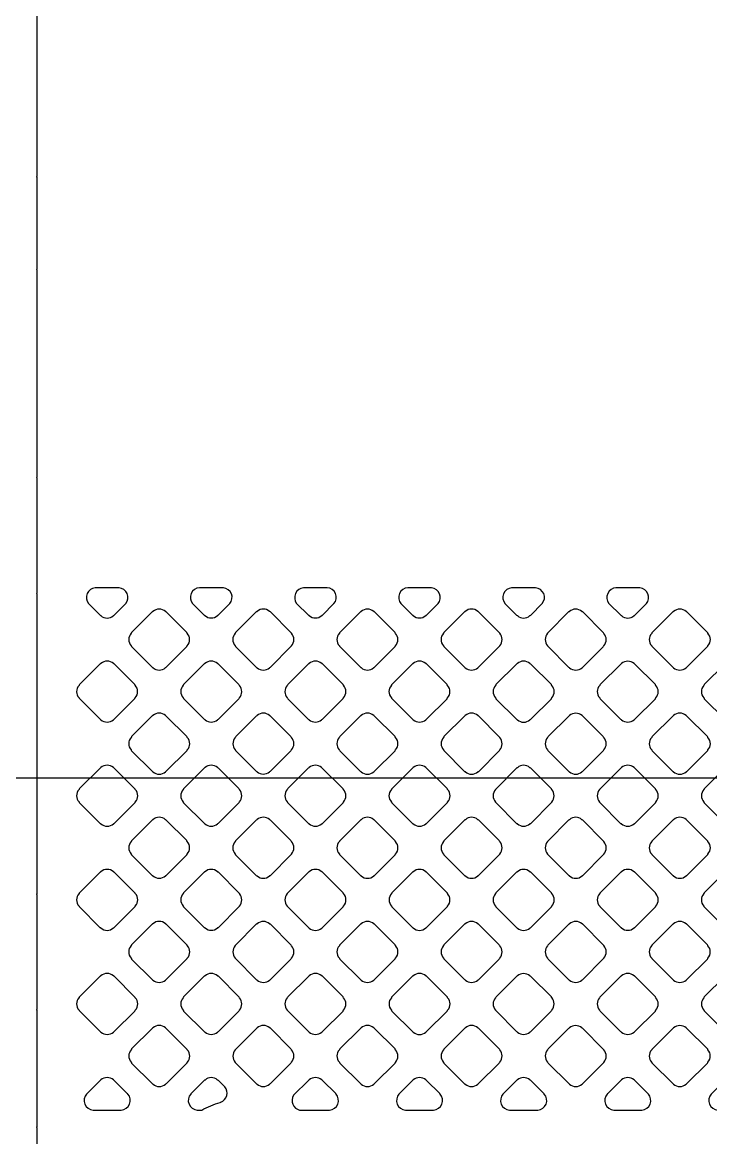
# Model space of a CAD drawing. Header units: millimetres. Extents: x 3440 to 3572, y 2 to 96.
# Drawn here: x 3488.376 to 3489.8, y 50.828 to 53.137 of the extents above; entities that cross this region are included whole.
import ezdxf

# ---------------------------------------------------------------- set-up
doc = ezdxf.new("R2010")
doc.units = ezdxf.units.MM
doc.header["$LTSCALE"] = 23.1
doc.layers.add('gbr-dxf', color=7, linetype='CONTINUOUS')
doc.layers.add('備註', color=1, linetype='CONTINUOUS')

msp = doc.modelspace()

# ---------------------------------------------------------------- linework, layer by layer
at = {"layer": 'gbr-dxf', "linetype": 'Continuous'}
for points in [[(3501.9736, 54.1951), (3501.9736, 51.0682, 0.192286), (3501.98, 51.0548, -0.22971), (3501.999, 51.0156), (3501.999, 46.4285, -0.411228), (3501.7023, 46.1319), (3496.7024, 46.1319, -0.41397), (3496.4059, 46.4283), (3496.4059, 46.8045, 0.414216), (3495.7024, 47.508), (3488.7024, 47.508, -0.41422), (3488.406, 47.8045), (3488.406, 50.8484, -0.035756), (3488.4059, 50.8487)], [(3488.4059, 50.8487, 0.489847), (3488.4059, 50.8487), (3488.4059, 50.8498, 0.489847), (3488.4059, 50.8498), (3488.4059, 50.8498, 0.091639), (3488.4063, 50.8571, -0.055991), (3488.4062, 50.8576, -0.050808), (3488.406, 50.8627), (3488.406, 50.9001, -0.022988), (3488.406, 50.9023), (3488.406, 51.0907, -0.03889), (3488.406, 51.0946), (3488.406, 51.3302, -0.03889), (3488.406, 51.3341), (3488.406, 51.5226, -0.022988), (3488.406, 51.5249), (3488.406, 51.7622, -0.022988), (3488.406, 51.7644), (3488.406, 51.9528, -0.03889), (3488.406, 51.9567), (3488.406, 52.1923, -0.03889), (3488.406, 52.1962), (3488.406, 52.3847, -0.022988), (3488.406, 52.3869), (3488.406, 52.6234, -0.03889), (3488.406, 52.6272), (3488.406, 52.8149, -0.03889), (3488.406, 52.8188), (3488.406, 53.0553, -0.022988), (3488.406, 53.0575), (3488.406, 53.2468, -0.022988)]]:
    msp.add_lwpolyline(points, format="xyb", dxfattribs=at)
for points in [[(3488.5124, 51.9338), (3488.5368, 51.9094, -0.08335), (3488.5382, 51.9085, 0.379674), (3488.5641, 51.9085, -0.096608), (3488.5658, 51.9095), (3488.5897, 51.9335, 0.604886), (3488.5758, 51.9662), (3488.5263, 51.9662, 0.593598)], [(3488.7279, 51.9336), (3488.7518, 51.9096, -0.104018), (3488.7536, 51.9086, 0.379731), (3488.7796, 51.9086, -0.09572), (3488.7812, 51.9096), (3488.8052, 51.9335, 0.595677), (3488.7918, 51.9662), (3488.7423, 51.9662, 0.606813)], [(3488.9433, 51.934), (3488.9677, 51.9096, -0.095935), (3488.9693, 51.9086, 0.379674), (3488.9953, 51.9086, -0.096466), (3488.9969, 51.9096), (3489.0207, 51.9334, 0.610485), (3489.0065, 51.9662), (3488.9576, 51.9662, 0.593661)], [(3489.1591, 51.9334), (3489.1829, 51.9096, -0.104018), (3489.1847, 51.9086, 0.379731), (3489.2106, 51.9086, -0.09572), (3489.2123, 51.9096), (3489.2362, 51.9335, 0.595677), (3489.2228, 51.9662), (3489.1733, 51.9662, 0.610399)], [(3489.375, 51.9332), (3489.3987, 51.9095, -0.091437), (3489.4003, 51.9085, 0.379731), (3489.4262, 51.9085, -0.096265), (3489.4279, 51.9095), (3489.4518, 51.9335, 0.604586), (3489.4379, 51.9662), (3489.3884, 51.9662, 0.606286)], [(3489.5897, 51.9339), (3489.6142, 51.9094, -0.096266), (3489.6158, 51.9085, 0.379731), (3489.6418, 51.9085, -0.09572), (3489.6434, 51.9094), (3489.6675, 51.9335, 0.595677), (3489.6541, 51.9662), (3489.6043, 51.9662, 0.59988)], [(3488.6008, 51.846, -0.091745), (3488.6017, 51.8445), (3488.6443, 51.8019, -0.095916), (3488.6459, 51.8009, 0.379731), (3488.6719, 51.8009, -0.096265), (3488.6736, 51.8019), (3488.716, 51.8444, -0.095916), (3488.717, 51.846, 0.379731), (3488.717, 51.872, -0.096265), (3488.716, 51.8736), (3488.6734, 51.9162, -0.091964), (3488.6719, 51.9171, 0.379731), (3488.6459, 51.9171, -0.095756), (3488.6443, 51.9162), (3488.6018, 51.8736, -0.095628), (3488.6008, 51.872, 0.379731)], [(3488.8161, 51.846, -0.095506), (3488.8171, 51.8444), (3488.8597, 51.8017, -0.100039), (3488.8614, 51.8007, 0.379674), (3488.8874, 51.8008, -0.096466), (3488.889, 51.8017), (3488.9317, 51.8444, -0.096332), (3488.9327, 51.846, 0.379289), (3488.9327, 51.872, -0.099534), (3488.9317, 51.8737), (3488.8891, 51.9164, -0.095602), (3488.8874, 51.9173, 0.379293), (3488.8615, 51.9173, -0.095956), (3488.8598, 51.9163), (3488.8171, 51.8736, -0.096332), (3488.8161, 51.872, 0.379289)], [(3489.0318, 51.872, 0.379594), (3489.0318, 51.846, -0.092244), (3489.0328, 51.8445), (3489.0754, 51.8019, -0.096266), (3489.077, 51.8009, 0.379731), (3489.103, 51.8009, -0.09572), (3489.1046, 51.8019), (3489.147, 51.8444, -0.096332), (3489.148, 51.846, 0.379289), (3489.148, 51.8719, -0.095506), (3489.1471, 51.8736), (3489.1044, 51.9162, -0.091737), (3489.1029, 51.9172, 0.379196), (3489.077, 51.9172, -0.095612), (3489.0753, 51.9162), (3489.0328, 51.8736, -0.095628)], [(3489.2472, 51.846, -0.095865), (3489.2481, 51.8444), (3489.2907, 51.8018, -0.099696), (3489.2925, 51.8008, 0.379731), (3489.3184, 51.8008, -0.096265), (3489.3201, 51.8017), (3489.3627, 51.8444, -0.095916), (3489.3637, 51.846, 0.379731), (3489.3637, 51.872, -0.091745), (3489.3628, 51.8736), (3489.32, 51.9164, -0.087516), (3489.3185, 51.9173, 0.379731), (3489.2925, 51.9173, -0.09572), (3489.2909, 51.9163), (3489.2481, 51.8736, -0.096266), (3489.2472, 51.872, 0.379731)], [(3489.4628, 51.8461, -0.099534), (3489.4638, 51.8444), (3489.5064, 51.8018, -0.103498), (3489.5082, 51.8008, 0.379293), (3489.5341, 51.8008, -0.095956), (3489.5358, 51.8018), (3489.5782, 51.8442, -0.096332), (3489.5792, 51.8459, 0.379289), (3489.5792, 51.8718, -0.103506), (3489.5782, 51.8736), (3489.5356, 51.9162, -0.100039), (3489.5339, 51.9172, 0.379674), (3489.508, 51.9171, -0.096466), (3489.5063, 51.9162), (3489.4638, 51.8737, -0.096332), (3489.4629, 51.872, 0.379289)], [(3489.6783, 51.8459, -0.087314), (3489.6792, 51.8444), (3489.7219, 51.8017, -0.091964), (3489.7235, 51.8008, 0.379731), (3489.7495, 51.8008, -0.096265), (3489.7511, 51.8017), (3489.7938, 51.8444, -0.095916), (3489.7948, 51.846, 0.379731), (3489.7948, 51.872, -0.099825), (3489.7938, 51.8737), (3489.7513, 51.9162, -0.095958), (3489.7496, 51.9172, 0.379731), (3489.7237, 51.9172, -0.09572), (3489.722, 51.9162), (3489.6793, 51.8735, -0.096266), (3489.6783, 51.8718, 0.379731)], [(3488.4929, 51.7382, -0.087314), (3488.4938, 51.7367), (3488.5365, 51.694, -0.091913), (3488.5381, 51.6931, 0.379731), (3488.5641, 51.6931, -0.09572), (3488.5657, 51.694), (3488.6084, 51.7367, -0.095958), (3488.6093, 51.7383, 0.379731), (3488.6093, 51.7643, -0.100032), (3488.6083, 51.766), (3488.5659, 51.8085, -0.096266), (3488.5642, 51.8095, 0.379731), (3488.5383, 51.8095, -0.09572), (3488.5366, 51.8085), (3488.4939, 51.7658, -0.095958), (3488.4929, 51.7641, 0.379731)], [(3488.7085, 51.7384, -0.092061), (3488.7094, 51.7368), (3488.7522, 51.6941, -0.095585), (3488.7538, 51.6931, 0.379594), (3488.7797, 51.6931, -0.096466), (3488.7814, 51.6941), (3488.8238, 51.7365, -0.096266), (3488.8248, 51.7382, 0.379289), (3488.8248, 51.7641, -0.095866), (3488.8239, 51.7658), (3488.7811, 51.8085, -0.091364), (3488.7796, 51.8095, 0.379214), (3488.7536, 51.8094, -0.096625), (3488.752, 51.8085), (3488.7095, 51.766, -0.095916), (3488.7085, 51.7643, 0.379289)], [(3488.924, 51.7382, -0.095865), (3488.9249, 51.7365), (3488.9674, 51.6941, -0.099696), (3488.9691, 51.6931, 0.379731), (3488.9951, 51.6931, -0.096265), (3488.9967, 51.694), (3489.0394, 51.7367, -0.096266), (3489.0404, 51.7383, 0.379731), (3489.0404, 51.7643, -0.100254), (3489.0394, 51.766), (3488.9969, 51.8085, -0.095916), (3488.9953, 51.8095, 0.379731), (3488.9693, 51.8095, -0.096265), (3488.9677, 51.8085), (3488.9249, 51.7658, -0.096266), (3488.924, 51.7641, 0.379731)], [(3489.1395, 51.7383, -0.091685), (3489.1405, 51.7368), (3489.1832, 51.6941, -0.095916), (3489.1848, 51.6931, 0.379731), (3489.2108, 51.6931, -0.096265), (3489.2124, 51.6941), (3489.2549, 51.7365, -0.095916), (3489.2558, 51.7382, 0.379731), (3489.2558, 51.7641, -0.096265), (3489.2549, 51.7658), (3489.2122, 51.8085, -0.091855), (3489.2106, 51.8094, 0.379731), (3489.1846, 51.8094, -0.096265), (3489.183, 51.8085), (3489.1405, 51.766, -0.095916), (3489.1395, 51.7643, 0.379731)], [(3489.355, 51.7382, -0.099603), (3489.356, 51.7365), (3489.3985, 51.694, -0.103498), (3489.4003, 51.6929, 0.379293), (3489.4263, 51.693, -0.096265), (3489.4279, 51.6939), (3489.4706, 51.7366, -0.095916), (3489.4716, 51.7382, 0.379289), (3489.4716, 51.7642, -0.087715), (3489.4707, 51.7657), (3489.4279, 51.8084, -0.099727), (3489.4262, 51.8094, 0.379594), (3489.4003, 51.8094, -0.096466), (3489.3986, 51.8084), (3489.356, 51.7658, -0.096332), (3489.355, 51.7642, 0.379321)], [(3489.5707, 51.7382, -0.100032), (3489.5717, 51.7365), (3489.6141, 51.6941, -0.103868), (3489.6158, 51.6931, 0.379731), (3489.6418, 51.6931, -0.096265), (3489.6435, 51.6941), (3489.6859, 51.7365, -0.095916), (3489.6869, 51.7382, 0.379731), (3489.6869, 51.7641, -0.104215), (3489.6859, 51.7659), (3489.6435, 51.8083, -0.09979), (3489.6418, 51.8093, 0.379731), (3489.6158, 51.8093, -0.09572), (3489.6142, 51.8083), (3489.5717, 51.7658, -0.096266), (3489.5707, 51.7642, 0.379731)], [(3489.7861, 51.7382, -0.092139), (3489.787, 51.7366), (3489.8297, 51.6939, -0.096227), (3489.8313, 51.693, 0.379731), (3489.8573, 51.693, -0.096265), (3489.859, 51.6939), (3489.9016, 51.7366, -0.096558), (3489.9026, 51.7382, 0.379731), (3489.9026, 51.7642, -0.095865), (3489.9016, 51.7659), (3489.8591, 51.8084, -0.107794), (3489.8573, 51.8094, 0.379731), (3489.8313, 51.8094, -0.096265), (3489.8297, 51.8084), (3489.787, 51.7658, -0.096266), (3489.7861, 51.7642, 0.379731)], [(3488.6006, 51.6305, -0.09512), (3488.6016, 51.6289), (3488.6443, 51.5863, -0.099368), (3488.646, 51.5853, 0.379674), (3488.6719, 51.5853, -0.096103), (3488.6736, 51.5863), (3488.7161, 51.6288, -0.096332), (3488.7171, 51.6305, 0.379289), (3488.7171, 51.6564, -0.107077), (3488.7161, 51.6583), (3488.6736, 51.7007, -0.103498), (3488.6719, 51.7018, 0.379293), (3488.6459, 51.7017, -0.095956), (3488.6443, 51.7008), (3488.6016, 51.6581, -0.096111), (3488.6007, 51.6565, 0.379321)], [(3488.8163, 51.6305, -0.083172), (3488.8171, 51.6291), (3488.8599, 51.5863, -0.087516), (3488.8614, 51.5854, 0.379731), (3488.8874, 51.5854, -0.09572), (3488.889, 51.5863), (3488.9316, 51.6289, -0.096266), (3488.9326, 51.6305, 0.379731), (3488.9326, 51.6565, -0.08798), (3488.9316, 51.658), (3488.8888, 51.7008, -0.083134), (3488.8874, 51.7017, 0.379731), (3488.8615, 51.7017, -0.096265), (3488.8598, 51.7007), (3488.8172, 51.6581, -0.095916), (3488.8163, 51.6564, 0.379731)], [(3489.0317, 51.6305, -0.103429), (3489.0327, 51.6288), (3489.0752, 51.5863, -0.107229), (3489.077, 51.5853, 0.379674), (3489.103, 51.5853, -0.096466), (3489.1046, 51.5863), (3489.1472, 51.6288, -0.096111), (3489.1482, 51.6305, 0.379321), (3489.1482, 51.6564, -0.107365), (3489.1471, 51.6583), (3489.1047, 51.7007, -0.103923), (3489.1029, 51.7018, 0.379293), (3489.0769, 51.7017, -0.096265), (3489.0753, 51.7008), (3489.0327, 51.6581, -0.096111), (3489.0317, 51.6565, 0.379289)], [(3489.2473, 51.6305, -0.082704), (3489.2481, 51.6291), (3489.2911, 51.5861, -0.086956), (3489.2926, 51.5852, 0.379293), (3489.3186, 51.5852, -0.095956), (3489.3202, 51.5862), (3489.3627, 51.6288, -0.096332), (3489.3637, 51.6304, 0.379289), (3489.3637, 51.6563, -0.087715), (3489.3628, 51.6578), (3489.3199, 51.7008, -0.086003), (3489.3185, 51.7017, 0.379506), (3489.2925, 51.7017, -0.095973), (3489.2909, 51.7007), (3489.2483, 51.6581, -0.096332), (3489.2473, 51.6564, 0.379289)], [(3489.4629, 51.6304, -0.103621), (3489.4639, 51.6286), (3489.5062, 51.5863, -0.107548), (3489.508, 51.5853, 0.379731), (3489.534, 51.5853, -0.09572), (3489.5356, 51.5863), (3489.5782, 51.6288, -0.096266), (3489.5792, 51.6305, 0.379731), (3489.5792, 51.6564, -0.100032), (3489.5782, 51.6582), (3489.5357, 51.7006, -0.095916), (3489.5341, 51.7016, 0.379731), (3489.5081, 51.7016, -0.096265), (3489.5065, 51.7006), (3489.4638, 51.658, -0.095916), (3489.4629, 51.6564, 0.379731)], [(3489.6783, 51.6305, -0.091663), (3489.6793, 51.6289), (3489.722, 51.5862, -0.095628), (3489.7236, 51.5852, 0.379731), (3489.7496, 51.5852, -0.096265), (3489.7512, 51.5862), (3489.7938, 51.6288, -0.095916), (3489.7948, 51.6304, 0.379731), (3489.7948, 51.6564, -0.096117), (3489.7938, 51.658), (3489.7511, 51.7007, -0.092126), (3489.7495, 51.7017, 0.379731), (3489.7235, 51.7017, -0.09572), (3489.7219, 51.7007), (3489.6793, 51.6581, -0.096266), (3489.6783, 51.6564, 0.379731)], [(3488.4929, 51.5228, -0.095506), (3488.4939, 51.5212), (3488.5365, 51.4785, -0.100039), (3488.5383, 51.4775, 0.379674), (3488.5642, 51.4776, -0.096466), (3488.5658, 51.4785), (3488.6084, 51.5211, -0.096128), (3488.6094, 51.5227, 0.379506), (3488.6094, 51.5487, -0.094605), (3488.6084, 51.5503), (3488.5658, 51.5929, -0.103923), (3488.564, 51.5939, 0.379293), (3488.5381, 51.5939, -0.095956), (3488.5364, 51.5929), (3488.4939, 51.5504, -0.096332), (3488.4929, 51.5488, 0.379289)], [(3488.7085, 51.5227, -0.095756), (3488.7095, 51.5211), (3488.7519, 51.4786, -0.099832), (3488.7536, 51.4776, 0.379731), (3488.7796, 51.4776, -0.09572), (3488.7813, 51.4786), (3488.8238, 51.5211, -0.096266), (3488.8248, 51.5228, 0.379731), (3488.8248, 51.5488, -0.107718), (3488.8238, 51.5506), (3488.7815, 51.5929, -0.103821), (3488.7797, 51.5939, 0.379731), (3488.7537, 51.5939, -0.096265), (3488.7521, 51.5929), (3488.7095, 51.5503, -0.095916), (3488.7085, 51.5487, 0.379731)], [(3488.9239, 51.5228, -0.082704), (3488.9248, 51.5214), (3488.9678, 51.4784, -0.087516), (3488.9693, 51.4775, 0.379674), (3488.9952, 51.4775, -0.096608), (3488.9969, 51.4785), (3489.0394, 51.5211, -0.096111), (3489.0404, 51.5227, 0.379289), (3489.0404, 51.5487, -0.087284), (3489.0395, 51.5501), (3488.9965, 51.5931, -0.083168), (3488.9951, 51.594, 0.379293), (3488.9692, 51.594, -0.095956), (3488.9675, 51.593), (3488.9249, 51.5504, -0.096332), (3488.924, 51.5487, 0.379289)], [(3489.1395, 51.5227, -0.103612), (3489.1405, 51.5209), (3489.1829, 51.4785, -0.107548), (3489.1848, 51.4775, 0.379731), (3489.2108, 51.4775, -0.09572), (3489.2124, 51.4784), (3489.255, 51.521, -0.096266), (3489.256, 51.5226, 0.379731), (3489.256, 51.5486, -0.107718), (3489.2549, 51.5505), (3489.2125, 51.5929, -0.104018), (3489.2107, 51.5939, 0.379731), (3489.1848, 51.5939, -0.09572), (3489.1831, 51.5929), (3489.1405, 51.5503, -0.096266), (3489.1395, 51.5487, 0.379731)], [(3489.3551, 51.5227, -0.087314), (3489.3561, 51.5212), (3489.3987, 51.4785, -0.091703), (3489.4003, 51.4776, 0.379731), (3489.4263, 51.4776, -0.096265), (3489.4279, 51.4785), (3489.4705, 51.5211, -0.095916), (3489.4714, 51.5227, 0.379731), (3489.4714, 51.5487, -0.083235), (3489.4706, 51.5501), (3489.4279, 51.5928, -0.096121), (3489.4262, 51.5938, 0.379731), (3489.4003, 51.5938, -0.09572), (3489.3986, 51.5928), (3489.3561, 51.5503, -0.096266), (3489.3551, 51.5486, 0.379731)], [(3489.5706, 51.5227, -0.103825), (3489.5716, 51.5209), (3489.614, 51.4785, -0.107794), (3489.6158, 51.4775, 0.379731), (3489.6418, 51.4775, -0.096265), (3489.6435, 51.4784), (3489.686, 51.521, -0.095916), (3489.687, 51.5226, 0.379731), (3489.687, 51.5486, -0.100266), (3489.686, 51.5503), (3489.6434, 51.5929, -0.096266), (3489.6418, 51.5939, 0.379731), (3489.6158, 51.5939, -0.09572), (3489.6142, 51.5929), (3489.5715, 51.5503, -0.096266), (3489.5706, 51.5487, 0.379731)], [(3489.7862, 51.5227, -0.095506), (3489.7871, 51.5211), (3489.8297, 51.4785, -0.099711), (3489.8314, 51.4775, 0.379293), (3489.8573, 51.4776, -0.095956), (3489.859, 51.4785), (3489.9015, 51.5211, -0.096332), (3489.9025, 51.5227, 0.379289), (3489.9025, 51.5487, -0.09148), (3489.9016, 51.5502), (3489.859, 51.5928, -0.103545), (3489.8572, 51.5938, 0.379674), (3489.8313, 51.5938, -0.096103), (3489.8297, 51.5928), (3489.7872, 51.5503, -0.096111), (3489.7862, 51.5486, 0.379321)], [(3488.6008, 51.415, -0.100032), (3488.6018, 51.4133), (3488.6442, 51.3709, -0.103868), (3488.6459, 51.3699, 0.379731), (3488.6719, 51.3699, -0.096265), (3488.6736, 51.3709), (3488.716, 51.4133, -0.095916), (3488.717, 51.415, 0.379731), (3488.717, 51.4409, -0.103999), (3488.716, 51.4427), (3488.6736, 51.4851, -0.100601), (3488.6719, 51.4861, 0.379731), (3488.6459, 51.4861, -0.09572), (3488.6443, 51.4851), (3488.6018, 51.4426, -0.096266), (3488.6008, 51.441, 0.379731)], [(3488.8161, 51.415, -0.087248), (3488.817, 51.4135), (3488.8599, 51.3706, -0.091364), (3488.8614, 51.3697, 0.379674), (3488.8874, 51.3697, -0.096608), (3488.889, 51.3707), (3488.9317, 51.4134, -0.095916), (3488.9327, 51.415, 0.379289), (3488.9327, 51.441, -0.099534), (3488.9317, 51.4427), (3488.8891, 51.4853, -0.095602), (3488.8874, 51.4863, 0.379214), (3488.8615, 51.4863, -0.096625), (3488.8598, 51.4853), (3488.8171, 51.4426, -0.096332), (3488.8161, 51.4409, 0.379289)], [(3489.0318, 51.415, -0.092139), (3489.0328, 51.4134), (3489.0755, 51.3707, -0.095916), (3489.0771, 51.3698, 0.379731), (3489.1031, 51.3698, -0.096265), (3489.1047, 51.3707), (3489.1472, 51.4132, -0.095916), (3489.1482, 51.4148, 0.379731), (3489.1482, 51.4408, -0.096265), (3489.1472, 51.4424), (3489.1045, 51.4851, -0.091913), (3489.1029, 51.4861, 0.379731), (3489.0769, 51.4861, -0.09572), (3489.0753, 51.4851), (3489.0328, 51.4426, -0.096266), (3489.0318, 51.441, 0.379731)], [(3489.2473, 51.4148, -0.095865), (3489.2483, 51.4132), (3489.2907, 51.3707, -0.099696), (3489.2925, 51.3697, 0.379731), (3489.3184, 51.3697, -0.096265), (3489.3201, 51.3707), (3489.3627, 51.4134, -0.095916), (3489.3637, 51.415, 0.379731), (3489.3637, 51.441, -0.100266), (3489.3627, 51.4427), (3489.3202, 51.4852, -0.096266), (3489.3186, 51.4861, 0.379731), (3489.2926, 51.4861, -0.09572), (3489.291, 51.4852), (3489.2483, 51.4424, -0.096266), (3489.2473, 51.4408, 0.379731)], [(3489.4628, 51.415, -0.091476), (3489.4638, 51.4135), (3489.5065, 51.3707, -0.095585), (3489.5082, 51.3697, 0.379324), (3489.5341, 51.3697, -0.096117), (3489.5357, 51.3707), (3489.5782, 51.4132, -0.095585), (3489.5792, 51.4148, 0.379674), (3489.5792, 51.4408, -0.096608), (3489.5782, 51.4424), (3489.5355, 51.4851, -0.091913), (3489.534, 51.4861, 0.379731), (3489.508, 51.4861, -0.09572), (3489.5063, 51.4851), (3489.4638, 51.4426, -0.096111), (3489.4629, 51.441, 0.379289)], [(3489.6783, 51.4148, -0.095506), (3489.6793, 51.4132), (3489.7218, 51.3707, -0.099711), (3489.7235, 51.3697, 0.379293), (3489.7495, 51.3697, -0.096265), (3489.7511, 51.3707), (3489.7938, 51.4134, -0.095916), (3489.7948, 51.415, 0.379289), (3489.7948, 51.441, -0.092061), (3489.7938, 51.4425), (3489.7511, 51.4853, -0.0873), (3489.7496, 51.4862, 0.379674), (3489.7237, 51.4861, -0.096466), (3489.722, 51.4852), (3489.6793, 51.4424, -0.096332), (3489.6783, 51.4408, 0.379289)], [(3488.4929, 51.3072, -0.099825), (3488.4939, 51.3054), (3488.5363, 51.2631, -0.103642), (3488.5381, 51.262, 0.379731), (3488.5641, 51.262, -0.09572), (3488.5657, 51.263), (3488.6084, 51.3057, -0.096266), (3488.6094, 51.3073, 0.379731), (3488.6094, 51.3333, -0.087314), (3488.6085, 51.3348), (3488.5659, 51.3774, -0.100054), (3488.5642, 51.3784, 0.379731), (3488.5382, 51.3784, -0.096265), (3488.5365, 51.3774), (3488.4939, 51.3348, -0.095916), (3488.4929, 51.3331, 0.379731)], [(3488.7085, 51.3073, -0.099643), (3488.7095, 51.3056), (3488.752, 51.2631, -0.103821), (3488.7538, 51.262, 0.379674), (3488.7797, 51.2621, -0.096466), (3488.7814, 51.263), (3488.8238, 51.3055, -0.096332), (3488.8248, 51.3071, 0.379289), (3488.8248, 51.3331, -0.103884), (3488.8238, 51.3349), (3488.7813, 51.3774, -0.099933), (3488.7796, 51.3784, 0.379293), (3488.7536, 51.3784, -0.096625), (3488.752, 51.3774), (3488.7095, 51.3349, -0.096111), (3488.7085, 51.3333, 0.379289)], [(3488.924, 51.3071, -0.087034), (3488.9249, 51.3057), (3488.9677, 51.2628, -0.091437), (3488.9692, 51.2619, 0.379731), (3488.9952, 51.2619, -0.096265), (3488.9969, 51.2629), (3489.0395, 51.3055, -0.096266), (3489.0405, 51.3072, 0.379731), (3489.0405, 51.3332, -0.100032), (3489.0395, 51.3349), (3488.9969, 51.3775, -0.096266), (3488.9953, 51.3784, 0.379731), (3488.9693, 51.3784, -0.09572), (3488.9677, 51.3775), (3488.9249, 51.3347, -0.096266), (3488.924, 51.3331, 0.379731)], [(3489.1397, 51.3072, -0.096265), (3489.1406, 51.3056), (3489.1833, 51.2629, -0.083056), (3489.1847, 51.262, 0.379731), (3489.2107, 51.262, -0.09572), (3489.2123, 51.263), (3489.2549, 51.3055, -0.096266), (3489.2559, 51.3072, 0.379731), (3489.2559, 51.3331, -0.092139), (3489.2549, 51.3347), (3489.2122, 51.3774, -0.087638), (3489.2108, 51.3783, 0.379731), (3489.1848, 51.3783, -0.096265), (3489.1831, 51.3773), (3489.1406, 51.3348, -0.095916), (3489.1397, 51.3332, 0.379731)], [(3489.355, 51.3072, -0.099534), (3489.356, 51.3055), (3489.3985, 51.2629, -0.103821), (3489.4003, 51.2619, 0.379631), (3489.4263, 51.2619, -0.096569), (3489.4279, 51.2629), (3489.4706, 51.3056, -0.096111), (3489.4716, 51.3072, 0.379289), (3489.4716, 51.3332, -0.095866), (3489.4706, 51.3348), (3489.4281, 51.3773, -0.107634), (3489.4262, 51.3784, 0.379293), (3489.4003, 51.3784, -0.096625), (3489.3986, 51.3774), (3489.356, 51.3348, -0.096627), (3489.355, 51.3331, 0.379229)], [(3489.5707, 51.3331, 0.379674), (3489.5707, 51.3072, -0.092059), (3489.5716, 51.3056), (3489.6142, 51.263, -0.096266), (3489.6158, 51.2621, 0.379731), (3489.6418, 51.2621, -0.09572), (3489.6435, 51.263), (3489.6859, 51.3055, -0.096332), (3489.6869, 51.3071, 0.379289), (3489.6869, 51.3331, -0.09601), (3489.6859, 51.3347), (3489.6433, 51.3773, -0.091737), (3489.6418, 51.3783, 0.379239), (3489.6158, 51.3783, -0.095649), (3489.6142, 51.3773), (3489.5716, 51.3348, -0.095935)], [(3489.786, 51.3072, -0.099534), (3489.787, 51.3055), (3489.8296, 51.2629, -0.103648), (3489.8314, 51.2619, 0.379276), (3489.8573, 51.2619, -0.096157), (3489.8589, 51.2629), (3489.9017, 51.3056, -0.095585), (3489.9026, 51.3072, 0.379631), (3489.9026, 51.3332, -0.088155), (3489.9017, 51.3347), (3489.859, 51.3774, -0.100054), (3489.8573, 51.3784, 0.379731), (3489.8313, 51.3784, -0.096265), (3489.8297, 51.3774), (3489.787, 51.3348, -0.095916), (3489.7861, 51.3331, 0.379289)], [(3488.6006, 51.1995, -0.103506), (3488.6017, 51.1977), (3488.6441, 51.1553, -0.107634), (3488.646, 51.1542, 0.379674), (3488.6719, 51.1542, -0.096248), (3488.6736, 51.1552), (3488.7161, 51.1978, -0.096332), (3488.7171, 51.1994, 0.379289), (3488.7171, 51.2254, -0.099534), (3488.7161, 51.2271), (3488.6735, 51.2697, -0.095602), (3488.6719, 51.2707, 0.379293), (3488.6459, 51.2707, -0.095956), (3488.6443, 51.2697), (3488.6016, 51.2271, -0.096111), (3488.6007, 51.2255, 0.379321)], [(3488.8163, 51.1994, -0.091558), (3488.8172, 51.1979), (3488.8599, 51.1552, -0.096266), (3488.8615, 51.1542, 0.379731), (3488.8875, 51.1542, -0.09572), (3488.8892, 51.1552), (3488.9317, 51.1977, -0.096266), (3488.9327, 51.1994, 0.379731), (3488.9327, 51.2253, -0.096225), (3488.9317, 51.227), (3488.889, 51.2697, -0.092126), (3488.8874, 51.2706, 0.379731), (3488.8615, 51.2706, -0.09572), (3488.8598, 51.2696), (3488.8172, 51.227, -0.096266), (3488.8163, 51.2254, 0.379731)], [(3489.0318, 51.1994, -0.095756), (3489.0328, 51.1977), (3489.0753, 51.1552, -0.099832), (3489.077, 51.1542, 0.379731), (3489.103, 51.1542, -0.09572), (3489.1046, 51.1552), (3489.1472, 51.1978, -0.095916), (3489.1482, 51.1994, 0.379731), (3489.1482, 51.2254, -0.107762), (3489.1471, 51.2273), (3489.1048, 51.2695, -0.104018), (3489.103, 51.2706, 0.379731), (3489.0771, 51.2706, -0.09572), (3489.0754, 51.2696), (3489.0328, 51.227, -0.095916), (3489.0318, 51.2253, 0.379731)], [(3489.2473, 51.1995, -0.082787), (3489.2481, 51.1981), (3489.2911, 51.1551, -0.087737), (3489.2926, 51.1542, 0.379674), (3489.3186, 51.1542, -0.096608), (3489.3202, 51.1552), (3489.3627, 51.1977, -0.096227), (3489.3637, 51.1994, 0.379506), (3489.3637, 51.2253, -0.089768), (3489.3628, 51.2268), (3489.3199, 51.2698, -0.083), (3489.3185, 51.2706, 0.379293), (3489.2925, 51.2706, -0.096625), (3489.2909, 51.2696), (3489.2483, 51.2271, -0.096111), (3489.2473, 51.2254, 0.379289)], [(3489.4629, 51.1994, -0.103612), (3489.4639, 51.1976), (3489.5062, 51.1553, -0.107548), (3489.508, 51.1542, 0.379731), (3489.534, 51.1542, -0.09572), (3489.5356, 51.1552), (3489.5782, 51.1978, -0.096266), (3489.5792, 51.1994, 0.379731), (3489.5792, 51.2254, -0.107718), (3489.5781, 51.2273), (3489.5359, 51.2695, -0.104018), (3489.5341, 51.2706, 0.379731), (3489.5081, 51.2706, -0.09572), (3489.5065, 51.2696), (3489.4638, 51.227, -0.096266), (3489.4629, 51.2253, 0.379731)], [(3489.6783, 51.1995, -0.082704), (3489.6792, 51.1981), (3489.7222, 51.1551, -0.0873), (3489.7236, 51.1542, 0.379674), (3489.7496, 51.1542, -0.096466), (3489.7512, 51.1552), (3489.7938, 51.1977, -0.096111), (3489.7948, 51.1994, 0.379289), (3489.7948, 51.2253, -0.087284), (3489.7939, 51.2268), (3489.7509, 51.2698, -0.083168), (3489.7495, 51.2706, 0.379293), (3489.7235, 51.2706, -0.095956), (3489.7219, 51.2696), (3489.6793, 51.2271, -0.096332), (3489.6783, 51.2254, 0.379289)], [(3488.4929, 51.0918, -0.087191), (3488.4938, 51.0903), (3488.5367, 51.0474, -0.091737), (3488.5383, 51.0465, 0.379674), (3488.5642, 51.0465, -0.096608), (3488.5658, 51.0475), (3488.6084, 51.09, -0.096111), (3488.6094, 51.0917, 0.379289), (3488.6094, 51.1176, -0.082787), (3488.6085, 51.119), (3488.5656, 51.1619, -0.095602), (3488.564, 51.1629, 0.379293), (3488.5381, 51.1629, -0.095956), (3488.5364, 51.1619), (3488.4939, 51.1194, -0.096332), (3488.4929, 51.1177, 0.379289)], [(3488.7085, 51.0917, -0.103612), (3488.7095, 51.0899), (3488.7519, 51.0475, -0.107548), (3488.7538, 51.0464, 0.379731), (3488.7797, 51.0464, -0.09572), (3488.7814, 51.0474), (3488.824, 51.09, -0.095916), (3488.8249, 51.0916, 0.379731), (3488.8249, 51.1176, -0.100266), (3488.8239, 51.1193), (3488.7813, 51.1619, -0.095628), (3488.7797, 51.1629, 0.379731), (3488.7537, 51.1629, -0.096265), (3488.7521, 51.1619), (3488.7095, 51.1193, -0.096266), (3488.7085, 51.1176, 0.379731)], [(3488.9241, 51.0916, -0.091558), (3488.925, 51.0901), (3488.9676, 51.0475, -0.095916), (3488.9692, 51.0465, 0.379731), (3488.9952, 51.0465, -0.096265), (3488.9969, 51.0475), (3489.0394, 51.09, -0.095916), (3489.0404, 51.0917, 0.379731), (3489.0404, 51.1176, -0.096117), (3489.0394, 51.1193), (3488.9968, 51.1619, -0.092126), (3488.9953, 51.1628, 0.379731), (3488.9693, 51.1628, -0.09572), (3488.9677, 51.1618), (3488.9251, 51.1192, -0.096266), (3488.9241, 51.1176, 0.379731)], [(3489.1395, 51.0917, -0.095506), (3489.1405, 51.09), (3489.1831, 51.0474, -0.100039), (3489.1848, 51.0464, 0.379674), (3489.2108, 51.0464, -0.096466), (3489.2124, 51.0474), (3489.255, 51.09, -0.096111), (3489.256, 51.0916, 0.379289), (3489.256, 51.1176, -0.10703), (3489.255, 51.1194), (3489.2125, 51.1619, -0.103324), (3489.2107, 51.1629, 0.379293), (3489.1848, 51.1629, -0.096625), (3489.1831, 51.1619), (3489.1405, 51.1193, -0.096332), (3489.1395, 51.1176, 0.379289)], [(3489.3551, 51.0916, -0.087748), (3489.3561, 51.0902), (3489.3987, 51.0475, -0.091964), (3489.4003, 51.0465, 0.379731), (3489.4263, 51.0465, -0.096265), (3489.4279, 51.0475), (3489.4705, 51.09, -0.095916), (3489.4714, 51.0917, 0.379731), (3489.4714, 51.1177, -0.083235), (3489.4706, 51.1191), (3489.4279, 51.1618, -0.095916), (3489.4262, 51.1627, 0.379731), (3489.4003, 51.1627, -0.095756), (3489.3986, 51.1618), (3489.3561, 51.1192, -0.095628), (3489.3551, 51.1176, 0.379731)], [(3489.5705, 51.0917, -0.103506), (3489.5716, 51.0899), (3489.614, 51.0474, -0.107229), (3489.6159, 51.0464, 0.379674), (3489.6418, 51.0464, -0.096466), (3489.6435, 51.0474), (3489.686, 51.09, -0.096332), (3489.687, 51.0916, 0.379289), (3489.687, 51.1176, -0.107077), (3489.686, 51.1194), (3489.6435, 51.1619, -0.103498), (3489.6418, 51.1629, 0.379293), (3489.6158, 51.1629, -0.095956), (3489.6142, 51.1619), (3489.5715, 51.1193, -0.096332), (3489.5706, 51.1176, 0.379289)], [(3489.7862, 51.0916, -0.087748), (3489.7871, 51.0902), (3489.8298, 51.0475, -0.091964), (3489.8313, 51.0465, 0.379731), (3489.8573, 51.0465, -0.096265), (3489.859, 51.0475), (3489.9015, 51.09, -0.095916), (3489.9025, 51.0917, 0.379731), (3489.9025, 51.1177, -0.083172), (3489.9016, 51.1191), (3489.8589, 51.1618, -0.096266), (3489.8573, 51.1627, 0.379731), (3489.8313, 51.1627, -0.09572), (3489.8297, 51.1618), (3489.7872, 51.1193, -0.095916), (3489.7862, 51.1176, 0.379731)], [(3488.6008, 50.984, -0.091558), (3488.6017, 50.9824), (3488.6444, 50.9397, -0.095916), (3488.6461, 50.9387, 0.379731), (3488.6721, 50.9387, -0.096265), (3488.6737, 50.9397), (3488.7161, 50.9821, -0.095916), (3488.7171, 50.9838, 0.379731), (3488.7171, 51.0098, -0.096265), (3488.7161, 51.0114), (3488.6734, 51.0541, -0.092126), (3488.6719, 51.0551, 0.379731), (3488.6459, 51.0551, -0.09572), (3488.6443, 51.0541), (3488.6018, 51.0116, -0.096266), (3488.6008, 51.0099, 0.379731)], [(3488.8163, 50.9838, -0.09572), (3488.8172, 50.9822), (3488.8597, 50.9397, -0.100054), (3488.8614, 50.9387, 0.379731), (3488.8874, 50.9387, -0.096265), (3488.889, 50.9397), (3488.9317, 50.9823, -0.096266), (3488.9327, 50.984, 0.379731), (3488.9327, 51.0099, -0.091558), (3488.9317, 51.0115), (3488.889, 51.0542, -0.087516), (3488.8876, 51.0551, 0.379731), (3488.8616, 51.0551, -0.096248), (3488.86, 51.0541), (3488.8172, 51.0114, -0.096266), (3488.8163, 51.0098, 0.379731)], [(3489.0318, 50.984, -0.100266), (3489.0328, 50.9822), (3489.0753, 50.9398, -0.10399), (3489.0771, 50.9387, 0.379321), (3489.1031, 50.9387, -0.095506), (3489.1047, 50.9397), (3489.1472, 50.9821, -0.098), (3489.1481, 50.9838, 0.379324), (3489.1481, 51.0097, -0.106082), (3489.1471, 51.0116), (3489.1046, 51.0541, -0.101949), (3489.1029, 51.0551, 0.37908), (3489.0769, 51.0551, -0.096117), (3489.0753, 51.0541), (3489.0328, 51.0116, -0.095916), (3489.0318, 51.0099, 0.379731)], [(3489.2473, 50.9838, -0.087314), (3489.2482, 50.9823), (3489.2909, 50.9396, -0.091703), (3489.2925, 50.9387, 0.379731), (3489.3184, 50.9387, -0.096265), (3489.3201, 50.9397), (3489.3627, 50.9823, -0.096266), (3489.3637, 50.984, 0.379731), (3489.3637, 51.0099, -0.100032), (3489.3627, 51.0117), (3489.3202, 51.0541, -0.096266), (3489.3186, 51.0551, 0.379731), (3489.2926, 51.0551, -0.09572), (3489.291, 51.0541), (3489.2483, 51.0114, -0.095958), (3489.2473, 51.0098, 0.379731)], [(3489.4629, 50.984, -0.091745), (3489.4638, 50.9824), (3489.5065, 50.9397, -0.096627), (3489.5082, 50.9387, 0.379229), (3489.5341, 50.9387, -0.095506), (3489.5357, 50.9397), (3489.5782, 50.9822, -0.095935), (3489.5792, 50.9838, 0.379324), (3489.5792, 51.0097, -0.096157), (3489.5782, 51.0114), (3489.5355, 51.0541, -0.091364), (3489.5339, 51.0551, 0.379214), (3489.508, 51.0551, -0.096625), (3489.5063, 51.0541), (3489.4638, 51.0116, -0.095916), (3489.4629, 51.0099, 0.379731)], [(3489.6783, 50.9838, -0.09572), (3489.6793, 50.9822), (3489.7218, 50.9397, -0.09979), (3489.7235, 50.9387, 0.379731), (3489.7495, 50.9387, -0.096225), (3489.7511, 50.9397), (3489.7938, 50.9823, -0.095916), (3489.7948, 50.984, 0.379731), (3489.7948, 51.0099, -0.100266), (3489.7938, 51.0117), (3489.7513, 51.0541, -0.095916), (3489.7496, 51.0551, 0.379731), (3489.7237, 51.0551, -0.096265), (3489.722, 51.0541), (3489.6793, 51.0114, -0.096266), (3489.6783, 51.0098, 0.379731)], [(3488.5085, 50.9182, 0.625632), (3488.5222, 50.885, -0.017815), (3488.523, 50.8849), (3488.5791, 50.8849, -0.02326), (3488.5803, 50.885, 0.62554), (3488.594, 50.9182, -0.018054), (3488.5934, 50.9189), (3488.566, 50.9463, -0.107548), (3488.5642, 50.9473, 0.379731), (3488.5382, 50.9473, -0.09572), (3488.5365, 50.9464), (3488.509, 50.9188, -0.018122)], [(3488.7241, 50.9182, 0.625306), (3488.7378, 50.885, -0.020381), (3488.7388, 50.8849), (3488.7469, 50.8849, -0.051386), (3488.7852, 50.901, -0.025151), (3488.7862, 50.9014, 0.516278), (3488.7947, 50.9329), (3488.7813, 50.9463, -0.091964), (3488.7797, 50.9472, 0.379731), (3488.7537, 50.9472, -0.096265), (3488.7521, 50.9463), (3488.7247, 50.9188, -0.018122)], [(3488.9368, 50.9155, 0.505442), (3488.9495, 50.8849), (3489.0107, 50.8849, -0.014595), (3489.0112, 50.885, 0.625484), (3489.0249, 50.9181, -0.022319), (3489.0242, 50.919), (3488.9969, 50.9464, -0.096266), (3488.9952, 50.9474, 0.379731), (3488.9692, 50.9474, -0.09572), (3488.9676, 50.9464)], [(3489.1552, 50.9182, 0.625306), (3489.1689, 50.885, -0.023224), (3489.1701, 50.8849), (3489.2258, 50.8849, -0.017871), (3489.2266, 50.885, 0.625183), (3489.2404, 50.9182, -0.022397), (3489.2396, 50.919), (3489.2124, 50.9463, -0.096227), (3489.2108, 50.9473, 0.379731), (3489.1848, 50.9473, -0.096265), (3489.1831, 50.9463), (3489.1557, 50.9189, -0.01801)], [(3489.3705, 50.9182, 0.625306), (3489.3842, 50.885, -0.017526), (3489.385, 50.8849), (3489.4412, 50.8849, -0.02326), (3489.4424, 50.885, 0.625519), (3489.4561, 50.9182, -0.018054), (3489.4555, 50.9189), (3489.4281, 50.9463, -0.107548), (3489.4262, 50.9473, 0.379731), (3489.4003, 50.9473, -0.09572), (3489.3986, 50.9464), (3489.3711, 50.9188, -0.018122)], [(3489.5862, 50.9182, 0.625242), (3489.5999, 50.885, -0.023224), (3489.6011, 50.8849), (3489.6569, 50.8849, -0.017538), (3489.6577, 50.885, 0.625484), (3489.6714, 50.9182, -0.01437), (3489.671, 50.9186), (3489.6433, 50.9463, -0.087638), (3489.6418, 50.9473, 0.379731), (3489.6158, 50.9473, -0.096265), (3489.6142, 50.9463), (3489.5868, 50.9189, -0.018312)], [(3489.8016, 50.9182, 0.625306), (3489.8153, 50.885, -0.017526), (3489.8161, 50.8849), (3489.8722, 50.8849, -0.02326), (3489.8734, 50.885, 0.62554), (3489.8871, 50.9182, -0.018054), (3489.8866, 50.9189), (3489.8591, 50.9463, -0.107548), (3489.8573, 50.9473, 0.379731), (3489.8313, 50.9473, -0.09572), (3489.8297, 50.9464), (3489.8021, 50.9188, -0.01791)]]:
    msp.add_lwpolyline(points, format="xyb", close=True, dxfattribs=at)
at = {"layer": '備註'}
msp.add_lwpolyline([(3486.9147, 51.5727), (3503.5587, 51.5727), (3503.5587, 45.1404), (3486.9147, 45.1404)], close=True, dxfattribs=at)

doc.saveas('drawing.dxf')
